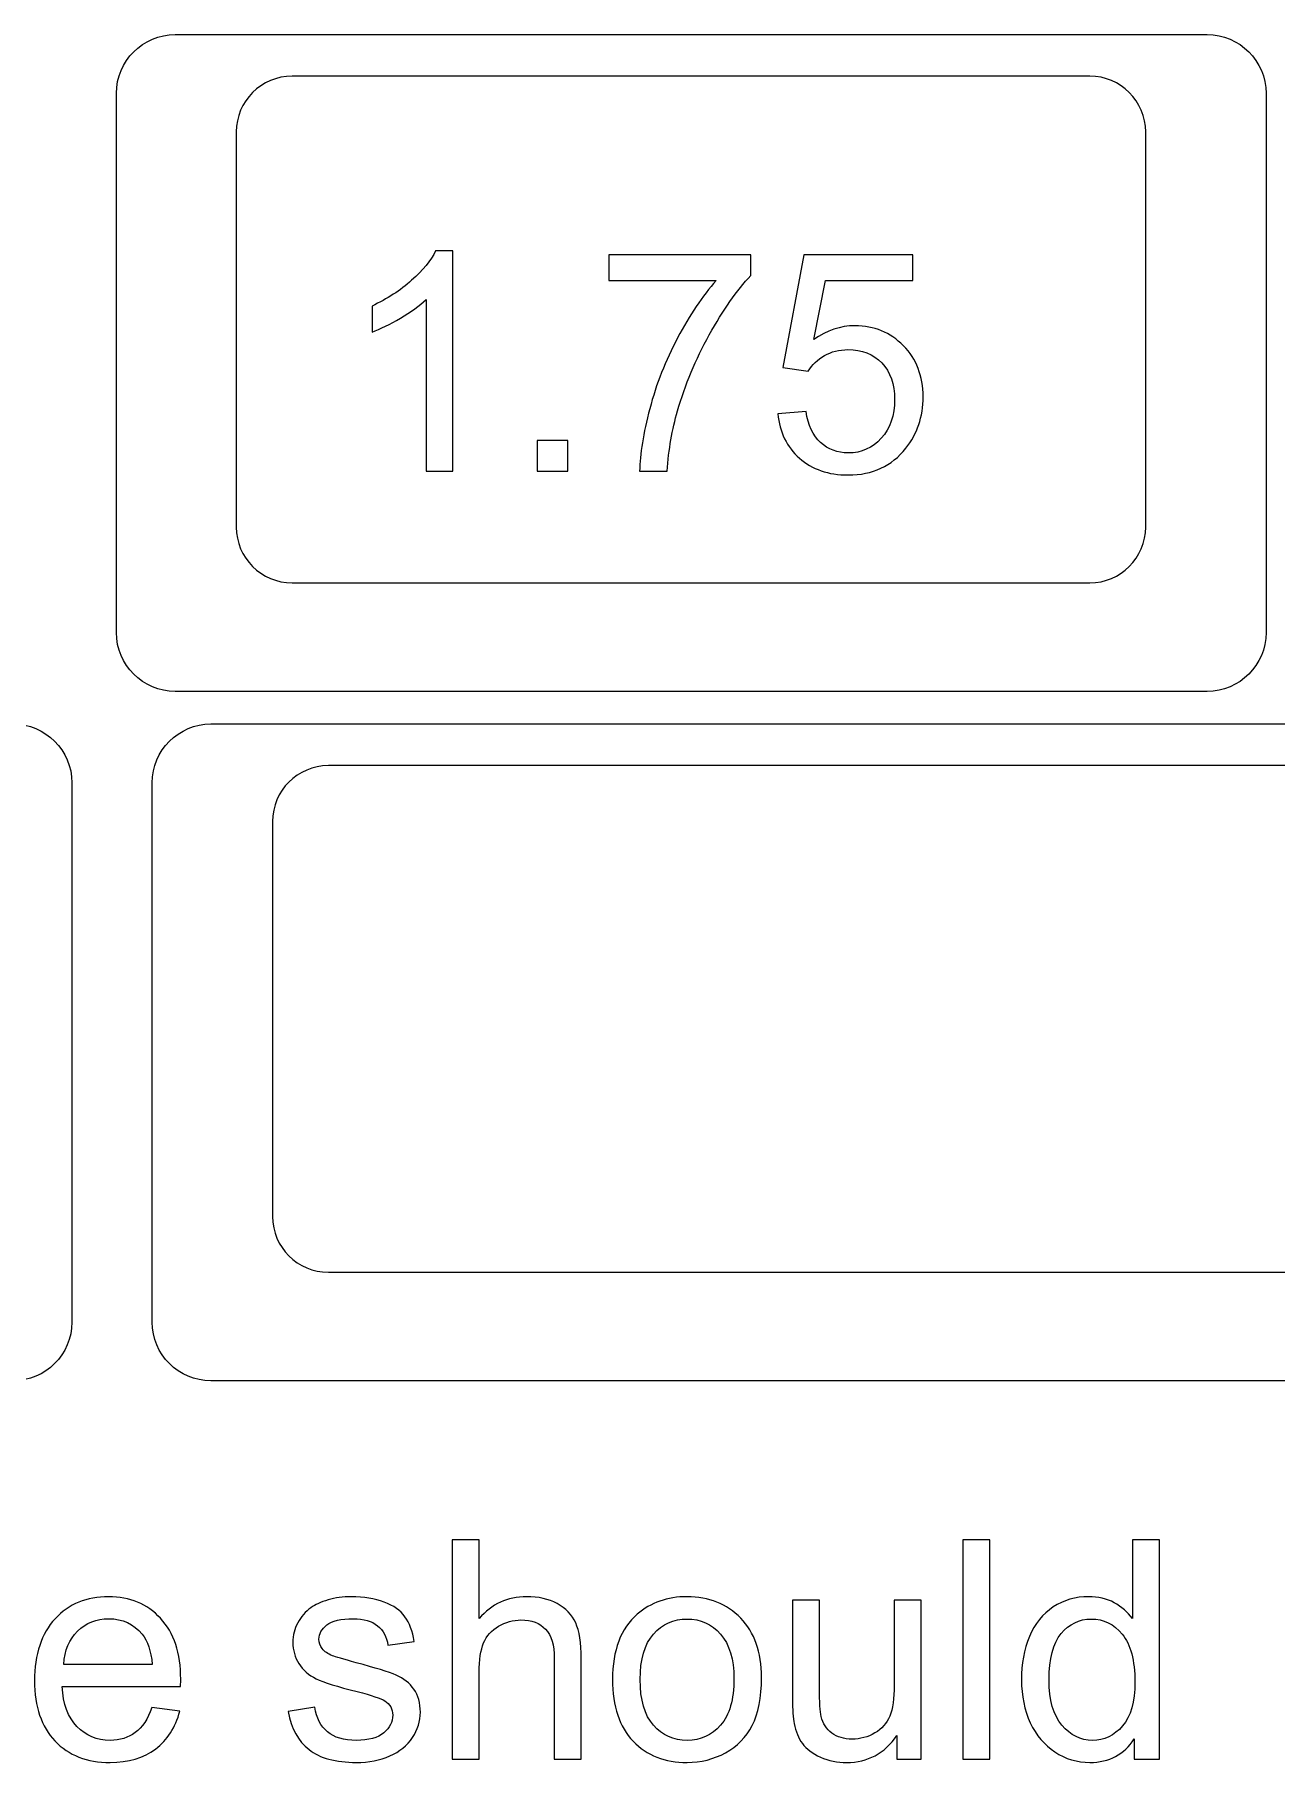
# Model space of a CAD drawing. Header units: millimetres. Extents: x -493 to 473, y -489 to 489.
# Drawn here: x 155.02 to 189.33, y 400.12 to 447.87 of the extents above; entities that cross this region are included whole.
import ezdxf

# ---------------------------------------------------------------- set-up
doc = ezdxf.new("R2010")
doc.units = ezdxf.units.MM
doc.header["$MEASUREMENT"] = 0
doc.layers.add('Layer 1', color=7, linetype='Continuous')

msp = doc.modelspace()

# ---------------------------------------------------------------- linework, layer by layer
at = {"layer": 'Layer 1', "color": 169}
for points in [[(158.9061, 429.717), (158.9061, 429.717), (187.4208, 429.717), (187.4208, 429.717), (187.4208, 429.717), (188.314, 429.717), (189.0447, 430.4477), (189.0447, 431.3409), (189.0447, 431.3409), (189.0447, 431.3409), (189.0447, 446.2431), (189.0447, 446.2431), (189.0447, 446.2431), (189.0447, 447.1363), (188.314, 447.867), (187.4208, 447.867), (187.4208, 447.867), (187.4208, 447.867), (158.9061, 447.867), (158.9061, 447.867), (158.9061, 447.867), (158.0129, 447.867), (157.2822, 447.1363), (157.2822, 446.2431), (157.2822, 446.2431), (157.2822, 446.2431), (157.2822, 431.3409), (157.2822, 431.3409), (157.2822, 431.3409), (157.2822, 430.4477), (158.0129, 429.717), (158.9061, 429.717)], [(48.7761, 410.667), (48.7761, 410.667), (154.4283, 410.667), (154.4283, 410.667), (154.4283, 410.667), (155.3217, 410.667), (156.0522, 411.3977), (156.0522, 412.2909), (156.0522, 412.2909), (156.0522, 412.2909), (156.0522, 427.1931), (156.0522, 427.1931), (156.0522, 427.1931), (156.0522, 428.0863), (155.3217, 428.817), (154.4283, 428.817), (154.4283, 428.817), (154.4283, 428.817), (48.7761, 428.817), (48.7761, 428.817), (48.7761, 428.817), (47.8827, 428.817), (47.1522, 428.0863), (47.1522, 427.1931), (47.1522, 427.1931), (47.1522, 427.1931), (47.1522, 412.2909), (47.1522, 412.2909), (47.1522, 412.2909), (47.1522, 411.3977), (47.8827, 410.667), (48.7761, 410.667)], [(159.8946, 410.667), (159.8946, 410.667), (270.0845, 410.667), (270.0845, 410.667), (270.0845, 410.667), (270.9774, 410.667), (271.7083, 411.3977), (271.7083, 412.2909), (271.7083, 412.2909), (271.7083, 412.2909), (271.7083, 427.1931), (271.7083, 427.1931), (271.7083, 427.1931), (271.7083, 428.0863), (270.9774, 428.817), (270.0845, 428.817), (270.0845, 428.817), (270.0845, 428.817), (159.8946, 428.817), (159.8946, 428.817), (159.8946, 428.817), (159.0018, 428.817), (158.2708, 428.0863), (158.2708, 427.1931), (158.2708, 427.1931), (158.2708, 427.1931), (158.2708, 412.2909), (158.2708, 412.2909), (158.2708, 412.2909), (158.2708, 411.3977), (159.0018, 410.667), (159.8946, 410.667)]]:
    msp.add_open_spline(points, degree=3, knots=[0, 0, 0, 0, 0.1111111, 0.1111111, 0.1111111, 0.1111111, 0.2222222, 0.2222222, 0.2222222, 0.2222222, 0.3333333, 0.3333333, 0.3333333, 0.3333333, 0.4444444, 0.4444444, 0.4444444, 0.4444444, 0.5555556, 0.5555556, 0.5555556, 0.5555556, 0.6666667, 0.6666667, 0.6666667, 0.6666667, 0.7777778, 0.7777778, 0.7777778, 0.7777778, 1, 1, 1, 1], dxfattribs=at)
at = {"layer": 'Layer 1', "color": 159}
for points in [[(162.1354, 446.717), (162.1354, 446.717), (184.1774, 446.717), (184.1774, 446.717), (184.1774, 446.717), (185.0258, 446.717), (185.7198, 446.023), (185.7198, 445.1747), (185.7198, 445.1747), (185.7198, 445.1747), (185.7198, 434.2594), (185.7198, 434.2594), (185.7198, 434.2594), (185.7198, 433.4111), (185.0258, 432.717), (184.1774, 432.717), (184.1774, 432.717), (184.1774, 432.717), (162.1354, 432.717), (162.1354, 432.717), (162.1354, 432.717), (161.287, 432.717), (160.593, 433.4111), (160.593, 434.2594), (160.593, 434.2594), (160.593, 434.2594), (160.593, 445.1747), (160.593, 445.1747), (160.593, 445.1747), (160.593, 446.023), (161.287, 446.717), (162.1354, 446.717)], [(163.1378, 427.667), (163.1378, 427.667), (266.8413, 427.667), (266.8413, 427.667), (266.8413, 427.667), (267.6889, 427.667), (268.3833, 426.973), (268.3833, 426.1247), (268.3833, 426.1247), (268.3833, 426.1247), (268.3833, 415.2094), (268.3833, 415.2094), (268.3833, 415.2094), (268.3833, 414.3611), (267.6889, 413.667), (266.8413, 413.667), (266.8413, 413.667), (266.8413, 413.667), (163.1378, 413.667), (163.1378, 413.667), (163.1378, 413.667), (162.2902, 413.667), (161.5958, 414.3611), (161.5958, 415.2094), (161.5958, 415.2094), (161.5958, 415.2094), (161.5958, 426.1247), (161.5958, 426.1247), (161.5958, 426.1247), (161.5958, 426.973), (162.2902, 427.667), (163.1378, 427.667)]]:
    msp.add_open_spline(points, degree=3, knots=[0, 0, 0, 0, 0.1111111, 0.1111111, 0.1111111, 0.1111111, 0.2222222, 0.2222222, 0.2222222, 0.2222222, 0.3333333, 0.3333333, 0.3333333, 0.3333333, 0.4444444, 0.4444444, 0.4444444, 0.4444444, 0.5555556, 0.5555556, 0.5555556, 0.5555556, 0.6666667, 0.6666667, 0.6666667, 0.6666667, 0.7777778, 0.7777778, 0.7777778, 0.7777778, 1, 1, 1, 1], dxfattribs=at)
at = {"layer": 'Layer 1', "color": 132}
for points, knots in [([(166.5813, 435.7991), (166.5813, 435.7991), (165.8362, 435.7991), (165.8362, 435.7991), (165.8362, 435.7991), (165.8362, 435.7991), (165.8362, 440.5432), (165.8362, 440.5432), (165.8362, 440.5432), (165.657, 440.3711), (165.4214, 440.2003), (165.1307, 440.0296), (165.1307, 440.0296), (164.84, 439.8588), (164.5775, 439.7304), (164.3461, 439.6458), (164.3461, 439.6458), (164.3461, 439.6458), (164.3461, 440.3654), (164.3461, 440.3654), (164.3461, 440.3654), (164.7624, 440.5602), (165.1264, 440.7972), (165.4383, 441.0766), (165.4383, 441.0766), (165.7501, 441.3546), (165.9717, 441.6241), (166.1015, 441.8866), (166.1015, 441.8866), (166.1015, 441.8866), (166.5813, 441.8866), (166.5813, 441.8866), (166.5813, 441.8866), (166.5813, 441.8866), (166.5813, 435.7991), (166.5813, 435.7991)], [0, 0, 0, 0, 0.1, 0.1, 0.1, 0.1, 0.2, 0.2, 0.2, 0.2, 0.3, 0.3, 0.3, 0.3, 0.4, 0.4, 0.4, 0.4, 0.5, 0.5, 0.5, 0.5, 0.6, 0.6, 0.6, 0.6, 0.7, 0.7, 0.7, 0.7, 0.8, 0.8, 0.8, 0.8, 1, 1, 1, 1]), ([(170.8907, 441.0738), (170.8907, 441.0738), (170.8907, 441.785), (170.8907, 441.785), (170.8907, 441.785), (170.8907, 441.785), (174.8108, 441.785), (174.8108, 441.785), (174.8108, 441.785), (174.8108, 441.785), (174.8108, 441.2093), (174.8108, 441.2093), (174.8108, 441.2093), (174.4255, 440.7986), (174.0417, 440.2525), (173.6635, 439.571), (173.6635, 439.571), (173.284, 438.8894), (172.9919, 438.1881), (172.7844, 437.467), (172.7844, 437.467), (172.6363, 436.9604), (172.5403, 436.4031), (172.4994, 435.7991), (172.4994, 435.7991), (172.4994, 435.7991), (171.7374, 435.7991), (171.7374, 435.7991), (171.7374, 435.7991), (171.7459, 436.2761), (171.839, 436.8532), (172.0182, 437.5291), (172.0182, 437.5291), (172.1974, 438.2064), (172.4528, 438.8584), (172.7872, 439.4863), (172.7872, 439.4863), (173.1217, 440.1142), (173.4773, 440.6434), (173.854, 441.0738), (173.854, 441.0738), (173.854, 441.0738), (170.8907, 441.0738), (170.8907, 441.0738)], [0, 0, 0, 0, 0.0833333, 0.0833333, 0.0833333, 0.0833333, 0.1666667, 0.1666667, 0.1666667, 0.1666667, 0.25, 0.25, 0.25, 0.25, 0.3333333, 0.3333333, 0.3333333, 0.3333333, 0.4166667, 0.4166667, 0.4166667, 0.4166667, 0.5, 0.5, 0.5, 0.5, 0.5833333, 0.5833333, 0.5833333, 0.5833333, 0.6666667, 0.6666667, 0.6666667, 0.6666667, 0.75, 0.75, 0.75, 0.75, 0.8333333, 0.8333333, 0.8333333, 0.8333333, 1, 1, 1, 1]), ([(175.5572, 437.3908), (175.5572, 437.3908), (176.3361, 437.4501), (176.3361, 437.4501), (176.3361, 437.4501), (176.394, 437.0705), (176.528, 436.7855), (176.7369, 436.5935), (176.7369, 436.5935), (176.9457, 436.4031), (177.2011, 436.3071), (177.5017, 436.3071), (177.5017, 436.3071), (177.8643, 436.3071), (178.1677, 436.4426), (178.4147, 436.7121), (178.4147, 436.7121), (178.6602, 436.983), (178.783, 437.3414), (178.783, 437.7873), (178.783, 437.7873), (178.783, 438.2121), (178.6659, 438.5465), (178.4302, 438.792), (178.4302, 438.792), (178.1945, 439.0376), (177.8827, 439.1603), (177.4946, 439.1603), (177.4946, 439.1603), (177.2533, 439.1603), (177.0374, 439.1053), (176.8455, 438.9952), (176.8455, 438.9952), (176.655, 438.8852), (176.5055, 438.7427), (176.3954, 438.5677), (176.3954, 438.5677), (176.3954, 438.5677), (175.6927, 438.6693), (175.6927, 438.6693), (175.6927, 438.6693), (175.6927, 438.6693), (176.2769, 441.785), (176.2769, 441.785), (176.2769, 441.785), (176.2769, 441.785), (179.2825, 441.785), (179.2825, 441.785), (179.2825, 441.785), (179.2825, 441.785), (179.2825, 441.0738), (179.2825, 441.0738), (179.2825, 441.0738), (179.2825, 441.0738), (176.8709, 441.0738), (176.8709, 441.0738), (176.8709, 441.0738), (176.8709, 441.0738), (176.5478, 439.4383), (176.5478, 439.4383), (176.5478, 439.4383), (176.9104, 439.6937), (177.2914, 439.8207), (177.6894, 439.8207), (177.6894, 439.8207), (178.2171, 439.8207), (178.663, 439.6373), (179.0257, 439.2704), (179.0257, 439.2704), (179.3883, 438.9035), (179.5704, 438.4322), (179.5704, 437.8565), (179.5704, 437.8565), (179.5704, 437.3076), (179.4109, 436.8334), (179.092, 436.4341), (179.092, 436.4341), (178.704, 435.943), (178.1734, 435.6975), (177.5017, 435.6975), (177.5017, 435.6975), (176.9514, 435.6975), (176.5026, 435.8527), (176.1541, 436.1618), (176.1541, 436.1618), (175.8056, 436.4708), (175.6066, 436.88), (175.5572, 437.3908)], [0, 0, 0, 0, 0.0434783, 0.0434783, 0.0434783, 0.0434783, 0.0869565, 0.0869565, 0.0869565, 0.0869565, 0.1304348, 0.1304348, 0.1304348, 0.1304348, 0.173913, 0.173913, 0.173913, 0.173913, 0.2173913, 0.2173913, 0.2173913, 0.2173913, 0.2608696, 0.2608696, 0.2608696, 0.2608696, 0.3043478, 0.3043478, 0.3043478, 0.3043478, 0.3478261, 0.3478261, 0.3478261, 0.3478261, 0.3913043, 0.3913043, 0.3913043, 0.3913043, 0.4347826, 0.4347826, 0.4347826, 0.4347826, 0.4782609, 0.4782609, 0.4782609, 0.4782609, 0.5217391, 0.5217391, 0.5217391, 0.5217391, 0.5652174, 0.5652174, 0.5652174, 0.5652174, 0.6086957, 0.6086957, 0.6086957, 0.6086957, 0.6521739, 0.6521739, 0.6521739, 0.6521739, 0.6956522, 0.6956522, 0.6956522, 0.6956522, 0.7391304, 0.7391304, 0.7391304, 0.7391304, 0.7826087, 0.7826087, 0.7826087, 0.7826087, 0.826087, 0.826087, 0.826087, 0.826087, 0.8695652, 0.8695652, 0.8695652, 0.8695652, 0.9130435, 0.9130435, 0.9130435, 0.9130435, 1, 1, 1, 1]), ([(168.911, 435.7991), (168.911, 435.7991), (168.911, 436.6458), (168.911, 436.6458), (168.911, 436.6458), (168.911, 436.6458), (169.7576, 436.6458), (169.7576, 436.6458), (169.7576, 436.6458), (169.7576, 436.6458), (169.7576, 435.7991), (169.7576, 435.7991), (169.7576, 435.7991), (169.7576, 435.7991), (168.911, 435.7991), (168.911, 435.7991)], [0, 0, 0, 0, 0.2, 0.2, 0.2, 0.2, 0.4, 0.4, 0.4, 0.4, 0.6, 0.6, 0.6, 0.6, 1, 1, 1, 1])]:
    msp.add_open_spline(points, degree=3, knots=knots, dxfattribs=at)
at = {"layer": 'Layer 1', "color": 250}
for points, knots in [([(166.5609, 400.2163), (166.5609, 400.2163), (166.5609, 406.2784), (166.5609, 406.2784), (166.5609, 406.2784), (166.5609, 406.2784), (167.306, 406.2784), (167.306, 406.2784), (167.306, 406.2784), (167.306, 406.2784), (167.306, 404.0968), (167.306, 404.0968), (167.306, 404.0968), (167.6517, 404.5018), (168.0877, 404.7036), (168.6155, 404.7036), (168.6155, 404.7036), (168.9386, 404.7036), (169.2194, 404.6401), (169.4593, 404.5117), (169.4593, 404.5117), (169.6978, 404.3833), (169.8685, 404.2069), (169.9715, 403.9811), (169.9715, 403.9811), (170.0745, 403.7553), (170.1253, 403.4266), (170.1253, 402.9976), (170.1253, 402.9976), (170.1253, 402.9976), (170.1253, 400.2163), (170.1253, 400.2163), (170.1253, 400.2163), (170.1253, 400.2163), (169.3803, 400.2163), (169.3803, 400.2163), (169.3803, 400.2163), (169.3803, 400.2163), (169.3803, 402.9948), (169.3803, 402.9948), (169.3803, 402.9948), (169.3803, 403.3659), (169.2998, 403.6368), (169.1404, 403.8061), (169.1404, 403.8061), (168.9795, 403.9755), (168.7537, 404.0601), (168.4602, 404.0601), (168.4602, 404.0601), (168.2415, 404.0601), (168.0355, 404.0037), (167.8422, 403.8894), (167.8422, 403.8894), (167.6489, 403.7751), (167.512, 403.6199), (167.4287, 403.4237), (167.4287, 403.4237), (167.3469, 403.229), (167.306, 402.9595), (167.306, 402.6152), (167.306, 402.6152), (167.306, 402.6152), (167.306, 400.2163), (167.306, 400.2163), (167.306, 400.2163), (167.306, 400.2163), (166.5609, 400.2163), (166.5609, 400.2163)], [0, 0, 0, 0, 0.0555556, 0.0555556, 0.0555556, 0.0555556, 0.1111111, 0.1111111, 0.1111111, 0.1111111, 0.1666667, 0.1666667, 0.1666667, 0.1666667, 0.2222222, 0.2222222, 0.2222222, 0.2222222, 0.2777778, 0.2777778, 0.2777778, 0.2777778, 0.3333333, 0.3333333, 0.3333333, 0.3333333, 0.3888889, 0.3888889, 0.3888889, 0.3888889, 0.4444444, 0.4444444, 0.4444444, 0.4444444, 0.5, 0.5, 0.5, 0.5, 0.5555556, 0.5555556, 0.5555556, 0.5555556, 0.6111111, 0.6111111, 0.6111111, 0.6111111, 0.6666667, 0.6666667, 0.6666667, 0.6666667, 0.7222222, 0.7222222, 0.7222222, 0.7222222, 0.7777778, 0.7777778, 0.7777778, 0.7777778, 0.8333333, 0.8333333, 0.8333333, 0.8333333, 0.8888889, 0.8888889, 0.8888889, 0.8888889, 1, 1, 1, 1]), ([(180.6704, 400.2163), (180.6704, 400.2163), (180.6704, 406.2784), (180.6704, 406.2784), (180.6704, 406.2784), (180.6704, 406.2784), (181.4154, 406.2784), (181.4154, 406.2784), (181.4154, 406.2784), (181.4154, 406.2784), (181.4154, 400.2163), (181.4154, 400.2163), (181.4154, 400.2163), (181.4154, 400.2163), (180.6704, 400.2163), (180.6704, 400.2163)], [0, 0, 0, 0, 0.2, 0.2, 0.2, 0.2, 0.4, 0.4, 0.4, 0.4, 0.6, 0.6, 0.6, 0.6, 1, 1, 1, 1]), ([(185.4046, 400.2163), (185.4046, 400.2163), (185.4046, 400.7737), (185.4046, 400.7737), (185.4046, 400.7737), (185.1266, 400.3405), (184.7174, 400.1232), (184.1769, 400.1232), (184.1769, 400.1232), (183.827, 400.1232), (183.5053, 400.2191), (183.2132, 400.4124), (183.2132, 400.4124), (182.9197, 400.6044), (182.6925, 400.8739), (182.5302, 401.2182), (182.5302, 401.2182), (182.3693, 401.5639), (182.2889, 401.9604), (182.2889, 402.4091), (182.2889, 402.4091), (182.2889, 402.8466), (182.3623, 403.2431), (182.5076, 403.6001), (182.5076, 403.6001), (182.6544, 403.9557), (182.8731, 404.2295), (183.1652, 404.4186), (183.1652, 404.4186), (183.4559, 404.6091), (183.7833, 404.7036), (184.1431, 404.7036), (184.1431, 404.7036), (184.4084, 404.7036), (184.644, 404.6472), (184.85, 404.5357), (184.85, 404.5357), (185.0561, 404.4242), (185.224, 404.2774), (185.3538, 404.0982), (185.3538, 404.0982), (185.3538, 404.0982), (185.3538, 406.2784), (185.3538, 406.2784), (185.3538, 406.2784), (185.3538, 406.2784), (186.0989, 406.2784), (186.0989, 406.2784), (186.0989, 406.2784), (186.0989, 406.2784), (186.0989, 400.2163), (186.0989, 400.2163), (186.0989, 400.2163), (186.0989, 400.2163), (185.4046, 400.2163), (185.4046, 400.2163)], [0, 0, 0, 0, 0.0666667, 0.0666667, 0.0666667, 0.0666667, 0.1333333, 0.1333333, 0.1333333, 0.1333333, 0.2, 0.2, 0.2, 0.2, 0.2666667, 0.2666667, 0.2666667, 0.2666667, 0.3333333, 0.3333333, 0.3333333, 0.3333333, 0.4, 0.4, 0.4, 0.4, 0.4666667, 0.4666667, 0.4666667, 0.4666667, 0.5333333, 0.5333333, 0.5333333, 0.5333333, 0.6, 0.6, 0.6, 0.6, 0.6666667, 0.6666667, 0.6666667, 0.6666667, 0.7333333, 0.7333333, 0.7333333, 0.7333333, 0.8, 0.8, 0.8, 0.8, 0.8666667, 0.8666667, 0.8666667, 0.8666667, 1, 1, 1, 1]), ([(158.2637, 401.6387), (158.2637, 401.6387), (159.0341, 401.5371), (159.0341, 401.5371), (159.0341, 401.5371), (158.9142, 401.0898), (158.6898, 400.7412), (158.3624, 400.4943), (158.3624, 400.4943), (158.0351, 400.2473), (157.6174, 400.1232), (157.108, 400.1232), (157.108, 400.1232), (156.4673, 400.1232), (155.9593, 400.3207), (155.584, 400.7158), (155.584, 400.7158), (155.2086, 401.1095), (155.021, 401.6641), (155.021, 402.3767), (155.021, 402.3767), (155.021, 403.1133), (155.2101, 403.6862), (155.5896, 404.0926), (155.5896, 404.0926), (155.9692, 404.5004), (156.4617, 404.7036), (157.0671, 404.7036), (157.0671, 404.7036), (157.6527, 404.7036), (158.131, 404.5046), (158.5021, 404.1053), (158.5021, 404.1053), (158.8733, 403.706), (159.0595, 403.1443), (159.0595, 402.4204), (159.0595, 402.4204), (159.0595, 402.3767), (159.0581, 402.3104), (159.0553, 402.2229), (159.0553, 402.2229), (159.0553, 402.2229), (155.783, 402.2229), (155.783, 402.2229), (155.783, 402.2229), (155.8112, 401.7417), (155.9466, 401.372), (156.1922, 401.1166), (156.1922, 401.1166), (156.4363, 400.8612), (156.7425, 400.7328), (157.108, 400.7328), (157.108, 400.7328), (157.3803, 400.7328), (157.6132, 400.8047), (157.8051, 400.9487), (157.8051, 400.9487), (157.9984, 401.0926), (158.1508, 401.3226), (158.2637, 401.6387)], [0, 0, 0, 0, 0.0625, 0.0625, 0.0625, 0.0625, 0.125, 0.125, 0.125, 0.125, 0.1875, 0.1875, 0.1875, 0.1875, 0.25, 0.25, 0.25, 0.25, 0.3125, 0.3125, 0.3125, 0.3125, 0.375, 0.375, 0.375, 0.375, 0.4375, 0.4375, 0.4375, 0.4375, 0.5, 0.5, 0.5, 0.5, 0.5625, 0.5625, 0.5625, 0.5625, 0.625, 0.625, 0.625, 0.625, 0.6875, 0.6875, 0.6875, 0.6875, 0.75, 0.75, 0.75, 0.75, 0.8125, 0.8125, 0.8125, 0.8125, 0.875, 0.875, 0.875, 0.875, 1, 1, 1, 1]), ([(162.0313, 401.5286), (162.0313, 401.5286), (162.7679, 401.6472), (162.7679, 401.6472), (162.7679, 401.6472), (162.8088, 401.3522), (162.9245, 401.1265), (163.1136, 400.9684), (163.1136, 400.9684), (163.3027, 400.8118), (163.568, 400.7328), (163.9066, 400.7328), (163.9066, 400.7328), (164.2495, 400.7328), (164.5035, 400.8019), (164.67, 400.9416), (164.67, 400.9416), (164.8351, 401.0799), (164.9184, 401.2436), (164.9184, 401.4313), (164.9184, 401.4313), (164.9184, 401.5992), (164.8436, 401.7318), (164.6954, 401.8278), (164.6954, 401.8278), (164.591, 401.8941), (164.337, 401.9774), (163.9334, 402.0804), (163.9334, 402.0804), (163.3887, 402.2172), (163.012, 402.3358), (162.8003, 402.436), (162.8003, 402.436), (162.5901, 402.5376), (162.4306, 402.6758), (162.322, 402.8536), (162.322, 402.8536), (162.2133, 403.03), (162.1583, 403.2262), (162.1583, 403.4407), (162.1583, 403.4407), (162.1583, 403.6368), (162.2034, 403.8174), (162.2923, 403.9839), (162.2923, 403.9839), (162.3826, 404.1504), (162.504, 404.2887), (162.6578, 404.3988), (162.6578, 404.3988), (162.7735, 404.4835), (162.9315, 404.5554), (163.1305, 404.6147), (163.1305, 404.6147), (163.3309, 404.674), (163.544, 404.7036), (163.7726, 404.7036), (163.7726, 404.7036), (164.1169, 404.7036), (164.4188, 404.6542), (164.6785, 404.554), (164.6785, 404.554), (164.9395, 404.4552), (165.1315, 404.3198), (165.2556, 404.1504), (165.2556, 404.1504), (165.3784, 403.9797), (165.4645, 403.7525), (165.511, 403.4675), (165.511, 403.4675), (165.511, 403.4675), (164.7829, 403.3659), (164.7829, 403.3659), (164.7829, 403.3659), (164.7505, 403.5945), (164.6545, 403.7737), (164.4965, 403.9021), (164.4965, 403.9021), (164.3384, 404.0305), (164.1155, 404.094), (163.8262, 404.094), (163.8262, 404.094), (163.4861, 404.094), (163.242, 404.0376), (163.0966, 403.9247), (163.0966, 403.9247), (162.9513, 403.8118), (162.8779, 403.6791), (162.8779, 403.5282), (162.8779, 403.5282), (162.8779, 403.4322), (162.9076, 403.3447), (162.9682, 403.2671), (162.9682, 403.2671), (163.0289, 403.1881), (163.1235, 403.1218), (163.2533, 403.0695), (163.2533, 403.0695), (163.3281, 403.0413), (163.5454, 402.9778), (163.9094, 402.879), (163.9094, 402.879), (164.4344, 402.7393), (164.8013, 402.6236), (165.0101, 402.5347), (165.0101, 402.5347), (165.2189, 402.4458), (165.3826, 402.3146), (165.5012, 402.1453), (165.5012, 402.1453), (165.6211, 401.9745), (165.6804, 401.7629), (165.6804, 401.5089), (165.6804, 401.5089), (165.6804, 401.2619), (165.6084, 401.0291), (165.4631, 400.8104), (165.4631, 400.8104), (165.3177, 400.5917), (165.1089, 400.4223), (164.8365, 400.3024), (164.8365, 400.3024), (164.5628, 400.1824), (164.2537, 400.1232), (163.9094, 400.1232), (163.9094, 400.1232), (163.3394, 400.1232), (162.9033, 400.2417), (162.6042, 400.4774), (162.6042, 400.4774), (162.305, 400.7144), (162.1145, 401.0644), (162.0313, 401.5286)], [0, 0, 0, 0, 0.0294118, 0.0294118, 0.0294118, 0.0294118, 0.0588235, 0.0588235, 0.0588235, 0.0588235, 0.0882353, 0.0882353, 0.0882353, 0.0882353, 0.1176471, 0.1176471, 0.1176471, 0.1176471, 0.1470588, 0.1470588, 0.1470588, 0.1470588, 0.1764706, 0.1764706, 0.1764706, 0.1764706, 0.2058824, 0.2058824, 0.2058824, 0.2058824, 0.2352941, 0.2352941, 0.2352941, 0.2352941, 0.2647059, 0.2647059, 0.2647059, 0.2647059, 0.2941176, 0.2941176, 0.2941176, 0.2941176, 0.3235294, 0.3235294, 0.3235294, 0.3235294, 0.3529412, 0.3529412, 0.3529412, 0.3529412, 0.3823529, 0.3823529, 0.3823529, 0.3823529, 0.4117647, 0.4117647, 0.4117647, 0.4117647, 0.4411765, 0.4411765, 0.4411765, 0.4411765, 0.4705882, 0.4705882, 0.4705882, 0.4705882, 0.5, 0.5, 0.5, 0.5, 0.5294118, 0.5294118, 0.5294118, 0.5294118, 0.5588235, 0.5588235, 0.5588235, 0.5588235, 0.5882353, 0.5882353, 0.5882353, 0.5882353, 0.6176471, 0.6176471, 0.6176471, 0.6176471, 0.6470588, 0.6470588, 0.6470588, 0.6470588, 0.6764706, 0.6764706, 0.6764706, 0.6764706, 0.7058824, 0.7058824, 0.7058824, 0.7058824, 0.7352941, 0.7352941, 0.7352941, 0.7352941, 0.7647059, 0.7647059, 0.7647059, 0.7647059, 0.7941176, 0.7941176, 0.7941176, 0.7941176, 0.8235294, 0.8235294, 0.8235294, 0.8235294, 0.8529412, 0.8529412, 0.8529412, 0.8529412, 0.8823529, 0.8823529, 0.8823529, 0.8823529, 0.9117647, 0.9117647, 0.9117647, 0.9117647, 0.9411765, 0.9411765, 0.9411765, 0.9411765, 1, 1, 1, 1]), ([(170.9903, 402.4134), (170.9903, 403.2248), (171.2161, 403.8259), (171.669, 404.2168), (171.669, 404.2168), (172.0458, 404.5413), (172.5072, 404.7036), (173.0505, 404.7036), (173.0505, 404.7036), (173.653, 404.7036), (174.1469, 404.506), (174.5307, 404.1109), (174.5307, 404.1109), (174.9132, 403.7172), (175.1051, 403.1711), (175.1051, 402.4755), (175.1051, 402.4755), (175.1051, 401.911), (175.0204, 401.4679), (174.8511, 401.1448), (174.8511, 401.1448), (174.6817, 400.8217), (174.4348, 400.5705), (174.1102, 400.3913), (174.1102, 400.3913), (173.7871, 400.2121), (173.4329, 400.1232), (173.0505, 400.1232), (173.0505, 400.1232), (172.4353, 400.1232), (171.9386, 400.3193), (171.559, 400.713), (171.559, 400.713), (171.1794, 401.1067), (170.9903, 401.674), (170.9903, 402.4134)], [0, 0, 0, 0, 0.1, 0.1, 0.1, 0.1, 0.2, 0.2, 0.2, 0.2, 0.3, 0.3, 0.3, 0.3, 0.4, 0.4, 0.4, 0.4, 0.5, 0.5, 0.5, 0.5, 0.6, 0.6, 0.6, 0.6, 0.7, 0.7, 0.7, 0.7, 0.8, 0.8, 0.8, 0.8, 1, 1, 1, 1]), ([(178.8487, 400.2163), (178.8487, 400.2163), (178.8487, 400.8696), (178.8487, 400.8696), (178.8487, 400.8696), (178.5072, 400.3715), (178.0443, 400.1232), (177.4587, 400.1232), (177.4587, 400.1232), (177.2005, 400.1232), (176.9592, 400.1726), (176.7348, 400.2713), (176.7348, 400.2713), (176.5105, 400.3715), (176.344, 400.4957), (176.2353, 400.6453), (176.2353, 400.6453), (176.1267, 400.7963), (176.0505, 400.9797), (176.0067, 401.197), (176.0067, 401.197), (175.9771, 401.3438), (175.9616, 401.5752), (175.9616, 401.8913), (175.9616, 401.8913), (175.9616, 401.8913), (175.9616, 404.6105), (175.9616, 404.6105), (175.9616, 404.6105), (175.9616, 404.6105), (176.7066, 404.6105), (176.7066, 404.6105), (176.7066, 404.6105), (176.7066, 404.6105), (176.7066, 402.1791), (176.7066, 402.1791), (176.7066, 402.1791), (176.7066, 401.7911), (176.7221, 401.5286), (176.7518, 401.3946), (176.7518, 401.3946), (176.7983, 401.1984), (176.8971, 401.046), (177.0495, 400.9345), (177.0495, 400.9345), (177.2005, 400.8231), (177.3868, 400.7666), (177.6097, 400.7666), (177.6097, 400.7666), (177.8327, 400.7666), (178.0415, 400.8231), (178.2363, 400.9374), (178.2363, 400.9374), (178.431, 401.0517), (178.5693, 401.2083), (178.6511, 401.4044), (178.6511, 401.4044), (178.7316, 401.6006), (178.7725, 401.887), (178.7725, 402.261), (178.7725, 402.261), (178.7725, 402.261), (178.7725, 404.6105), (178.7725, 404.6105), (178.7725, 404.6105), (178.7725, 404.6105), (179.5175, 404.6105), (179.5175, 404.6105), (179.5175, 404.6105), (179.5175, 404.6105), (179.5175, 400.2163), (179.5175, 400.2163), (179.5175, 400.2163), (179.5175, 400.2163), (178.8487, 400.2163), (178.8487, 400.2163)], [0, 0, 0, 0, 0.05, 0.05, 0.05, 0.05, 0.1, 0.1, 0.1, 0.1, 0.15, 0.15, 0.15, 0.15, 0.2, 0.2, 0.2, 0.2, 0.25, 0.25, 0.25, 0.25, 0.3, 0.3, 0.3, 0.3, 0.35, 0.35, 0.35, 0.35, 0.4, 0.4, 0.4, 0.4, 0.45, 0.45, 0.45, 0.45, 0.5, 0.5, 0.5, 0.5, 0.55, 0.55, 0.55, 0.55, 0.6, 0.6, 0.6, 0.6, 0.65, 0.65, 0.65, 0.65, 0.7, 0.7, 0.7, 0.7, 0.75, 0.75, 0.75, 0.75, 0.8, 0.8, 0.8, 0.8, 0.85, 0.85, 0.85, 0.85, 0.9, 0.9, 0.9, 0.9, 1, 1, 1, 1]), ([(155.8253, 402.8325), (155.8253, 402.8325), (158.2721, 402.8325), (158.2721, 402.8325), (158.2721, 402.8325), (158.2397, 403.2022), (158.1451, 403.4788), (157.9913, 403.6636), (157.9913, 403.6636), (157.7557, 403.9501), (157.4481, 404.094), (157.0713, 404.094), (157.0713, 404.094), (156.7298, 404.094), (156.4434, 403.9797), (156.2105, 403.7511), (156.2105, 403.7511), (155.9791, 403.5225), (155.8507, 403.2163), (155.8253, 402.8325)], [0, 0, 0, 0, 0.1666667, 0.1666667, 0.1666667, 0.1666667, 0.3333333, 0.3333333, 0.3333333, 0.3333333, 0.5, 0.5, 0.5, 0.5, 0.6666667, 0.6666667, 0.6666667, 0.6666667, 1, 1, 1, 1]), ([(171.7523, 402.412), (171.7523, 401.8504), (171.8751, 401.4298), (172.1206, 401.1519), (172.1206, 401.1519), (172.3675, 400.8725), (172.6766, 400.7328), (173.0505, 400.7328), (173.0505, 400.7328), (173.4202, 400.7328), (173.7278, 400.8725), (173.9748, 401.1533), (173.9748, 401.1533), (174.2203, 401.4341), (174.3431, 401.8616), (174.3431, 402.436), (174.3431, 402.436), (174.3431, 402.9778), (174.2189, 403.3885), (173.972, 403.6664), (173.972, 403.6664), (173.725, 403.9458), (173.4174, 404.0855), (173.0505, 404.0855), (173.0505, 404.0855), (172.6766, 404.0855), (172.3675, 403.9472), (172.1206, 403.6693), (172.1206, 403.6693), (171.8751, 403.3913), (171.7523, 402.9722), (171.7523, 402.412)], [0, 0, 0, 0, 0.1111111, 0.1111111, 0.1111111, 0.1111111, 0.2222222, 0.2222222, 0.2222222, 0.2222222, 0.3333333, 0.3333333, 0.3333333, 0.3333333, 0.4444444, 0.4444444, 0.4444444, 0.4444444, 0.5555556, 0.5555556, 0.5555556, 0.5555556, 0.6666667, 0.6666667, 0.6666667, 0.6666667, 0.7777778, 0.7777778, 0.7777778, 0.7777778, 1, 1, 1, 1]), ([(183.0509, 402.4077), (183.0509, 401.8461), (183.1694, 401.427), (183.4079, 401.149), (183.4079, 401.149), (183.645, 400.8711), (183.9258, 400.7328), (184.2489, 400.7328), (184.2489, 400.7328), (184.5749, 400.7328), (184.8515, 400.8654), (185.0801, 401.1307), (185.0801, 401.1307), (185.3072, 401.396), (185.4215, 401.801), (185.4215, 402.3456), (185.4215, 402.3456), (185.4215, 402.944), (185.3058, 403.3842), (185.073, 403.665), (185.073, 403.665), (184.8416, 403.9458), (184.5551, 404.0855), (184.215, 404.0855), (184.215, 404.0855), (183.8834, 404.0855), (183.6069, 403.9515), (183.3839, 403.682), (183.3839, 403.682), (183.1624, 403.4124), (183.0509, 402.9877), (183.0509, 402.4077)], [0, 0, 0, 0, 0.1111111, 0.1111111, 0.1111111, 0.1111111, 0.2222222, 0.2222222, 0.2222222, 0.2222222, 0.3333333, 0.3333333, 0.3333333, 0.3333333, 0.4444444, 0.4444444, 0.4444444, 0.4444444, 0.5555556, 0.5555556, 0.5555556, 0.5555556, 0.6666667, 0.6666667, 0.6666667, 0.6666667, 0.7777778, 0.7777778, 0.7777778, 0.7777778, 1, 1, 1, 1])]:
    msp.add_open_spline(points, degree=3, knots=knots, dxfattribs=at)

doc.saveas('drawing.dxf')
